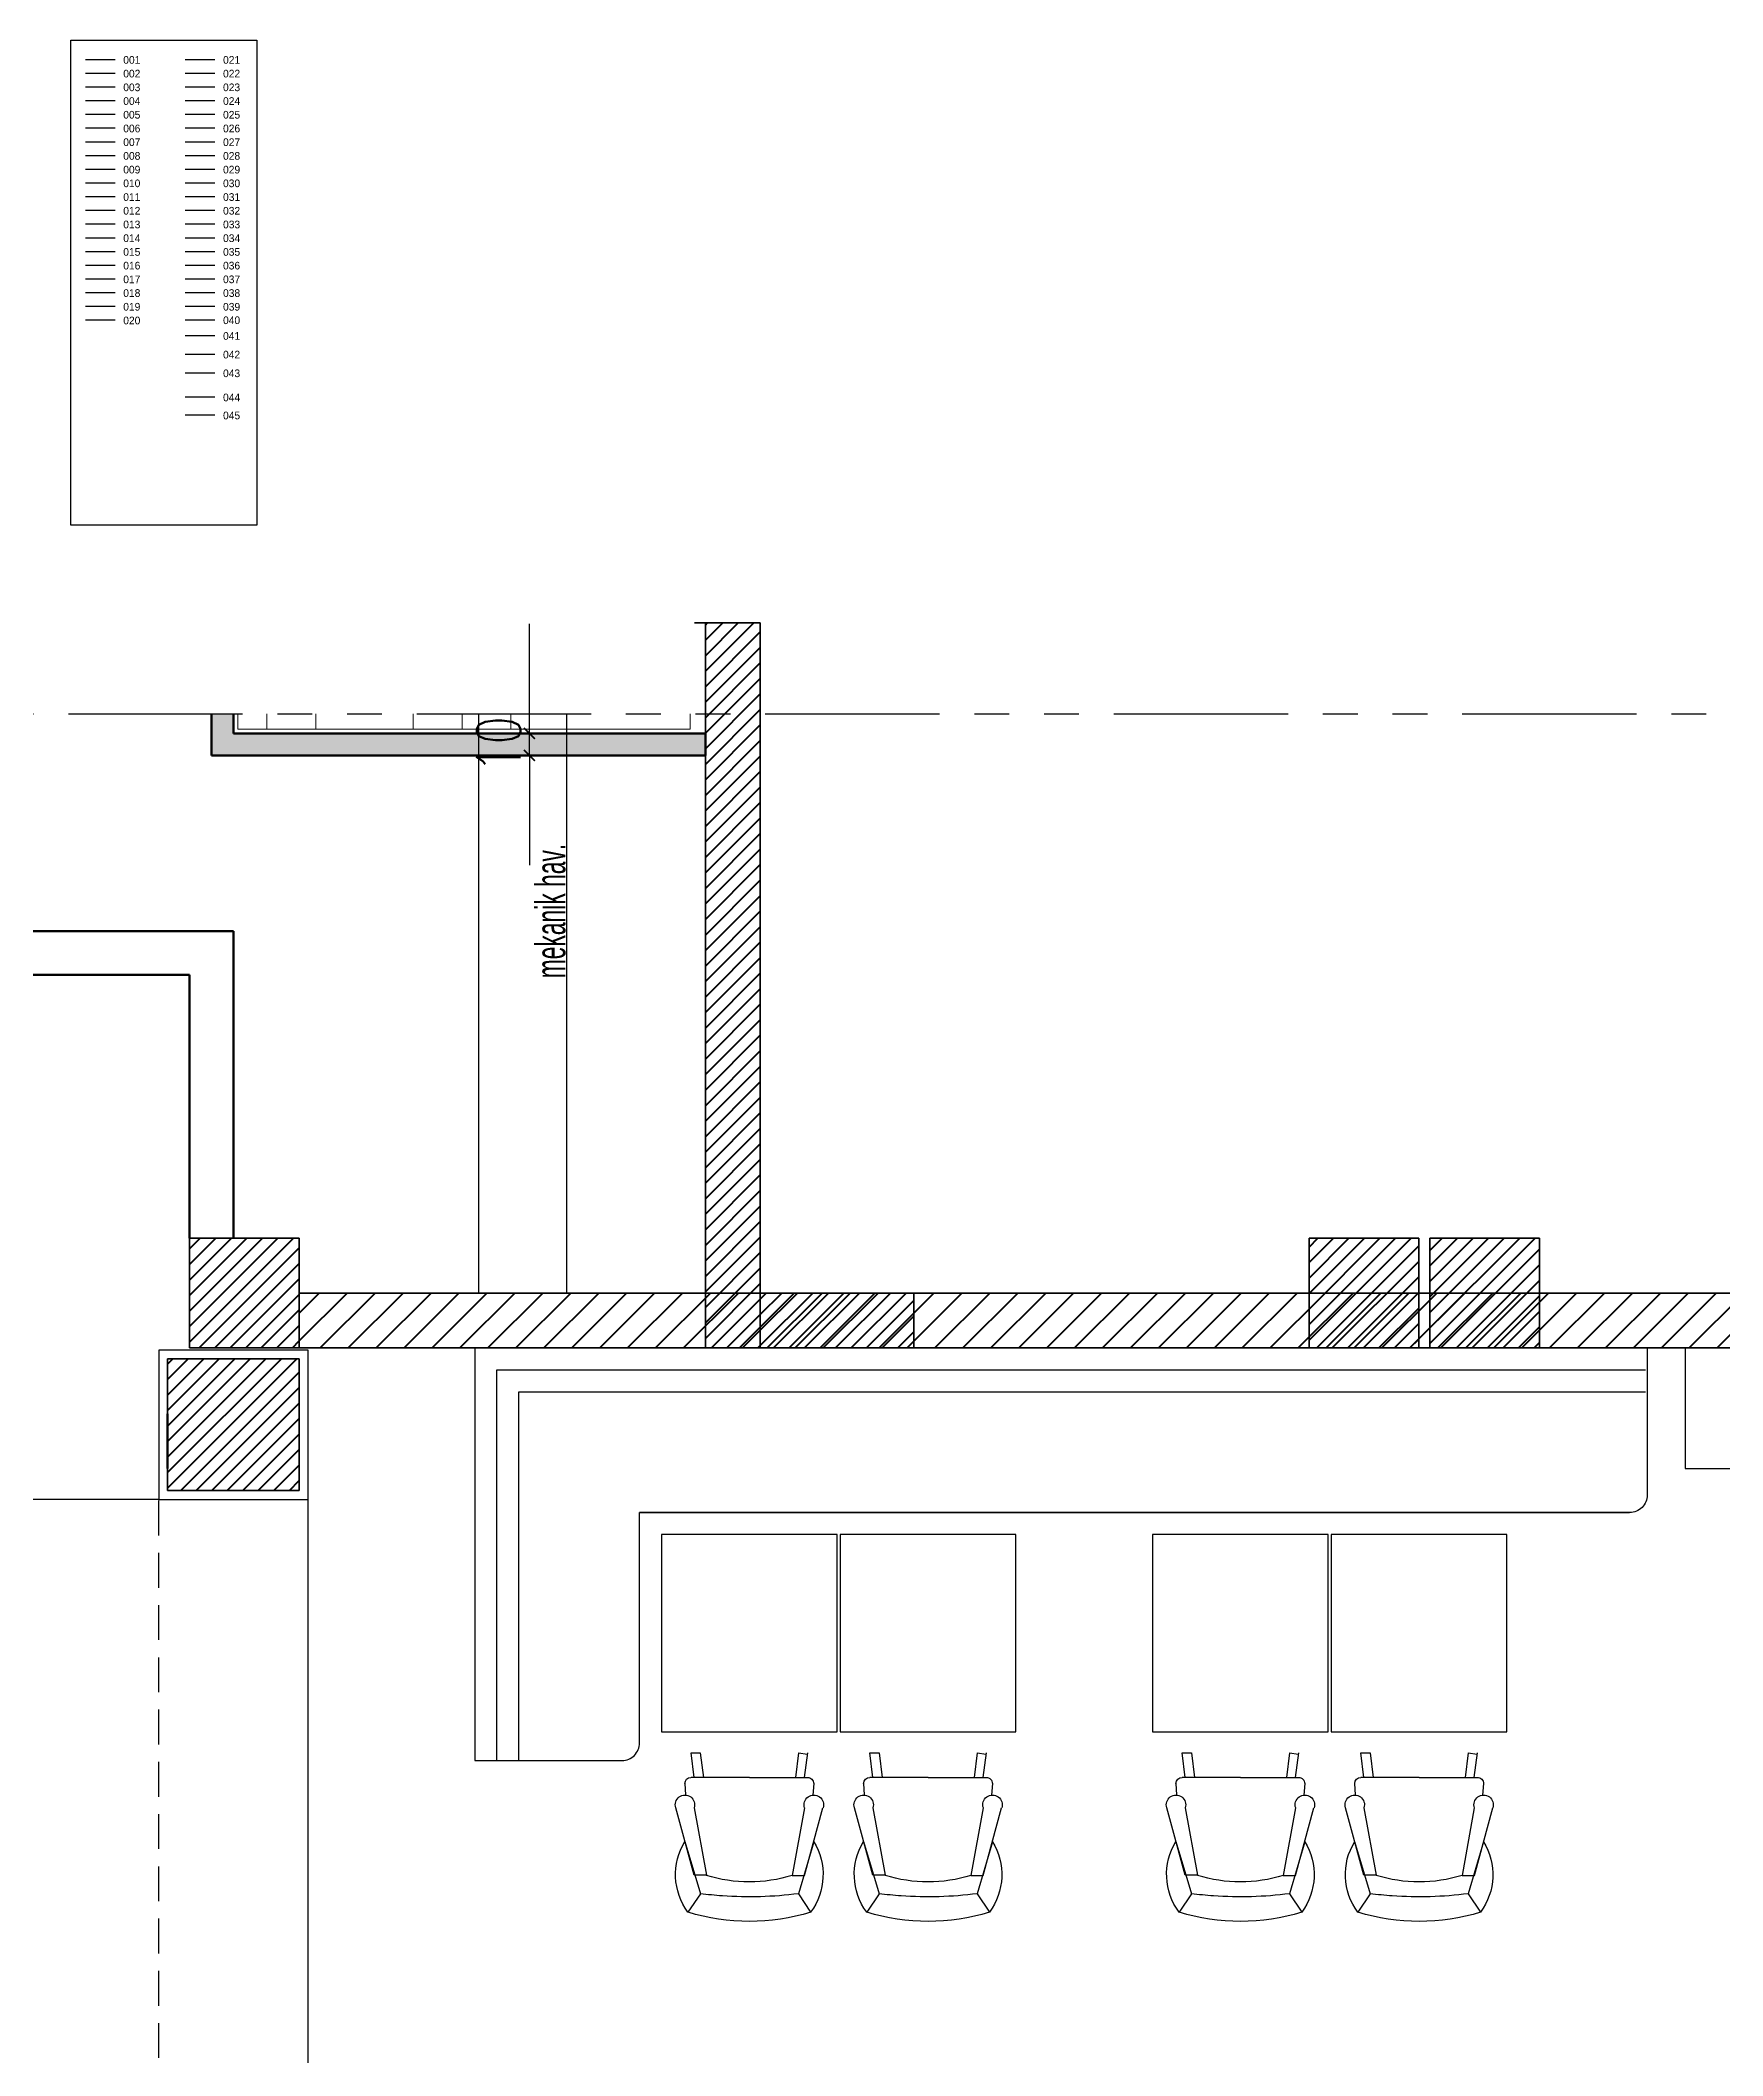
# Model space of a CAD drawing. Header units: millimetres. Extents: x 38967 to 51721, y 49836 to 53207.
# Drawn here: x 43558 to 44325, y 52288 to 53207 of the extents above; entities that cross this region are included whole.
import ezdxf

# ---------------------------------------------------------------- set-up
doc = ezdxf.new("R2010")
doc.units = ezdxf.units.MM
doc.header["$LTSCALE"] = 5
for name, pattern in [('CONTINUA', [0]), ('HIDDEN2', [4.7625, 3.175, -1.5875]), ('PHANTOM2', [31.75, 15.875, -3.175, 3.175, -3.175, 3.175, -3.175])]:
    doc.linetypes.add(name, pattern=pattern)
doc.layers.get('DEFPOINTS').update_dxf_attribs({"linetype": 'CONTINUA'})
for name, color, linetype, lineweight in [('A-Area-Mass', 70, 'Continuous', 18), ('A-Wall', 113, 'Continuous', 50), ('dım', 30, 'Continuous', 20), ('G-Mass', 70, 'Continuous', 18), ('tarama', 145, 'Continuous', 15), ('yz', 54, 'Continuous', 25)]:
    doc.layers.add(name, color=color, linetype=linetype, lineweight=lineweight)
for name, color, linetype in [('ax', 1, 'PHANTOM2'), ('elev3', 8, 'Continuous'), ('HG-001 Duvar', 6, 'Continuous'), ('HG-002 Çizgi', 7, 'Continuous'), ('HG-003 Kapı', 3, 'Continuous'), ('HG-004 Pencere', 150, 'Continuous'), ('HG-005 Yazı', 7, 'Continuous'), ('HG-006 Yazı 001', 1, 'Continuous'), ('HG-007 Yazı 002', 7, 'Continuous'), ('HG-008 Rakam', 1, 'Continuous'), ('HG-009 Tarama', 7, 'Continuous'), ('HG-010 Elk Tes Yazı', 7, 'Continuous'), ('HG-011 Elk Tes Yazı 001', 1, 'Continuous'), ('HG-012 Elk Tes Ölçü', 1, 'Continuous'), ('HG-013 Elk Tes Rakam', 7, 'Continuous'), ('HG-014 Elk Tes İşaretler', 1, 'Continuous'), ('HG-015 Su Tes Yazı', 7, 'Continuous'), ('HG-016 Su Tes Yazı 001', 5, 'Continuous'), ('HG-017 Su Tes Ölçü', 5, 'Continuous'), ('HG-018 Su Tes Rakam', 7, 'Continuous'), ('HG-019 Su Tes İşaretler', 5, 'Continuous'), ('HG-020 Gaz Tes Yazı', 7, 'Continuous'), ('HG-021 Gaz Tes Yazı 001', 3, 'Continuous'), ('HG-022 Gaz Tes Ölçü', 3, 'Continuous'), ('HG-023 Gaz Tes Rakam', 7, 'Continuous'), ('HG-024 Gaz Tes İşaretler', 3, 'Continuous'), ('HG-025 Antet', 7, 'Continuous'), ('HG-026 Antet Yazı', 7, 'Continuous'), ('HG-027 Antet Yazı', 5, 'Continuous'), ('HG-028 Yer Izgarası', 252, 'Continuous'), ('HG-029 Yer Izgarası Rakam', 252, 'Continuous'), ('HG-030 Yer Izgarası Ölçü', 220, 'Continuous'), ('HG-031 Müşteri Mevcut', 30, 'Continuous'), ('HG-032 Müşteri Mevcut Yazı', 30, 'Continuous'), ('HG-033 Müşteri Mevcut Rakam', 30, 'Continuous'), ('HG-034 Soğuk Oda', 1, 'Continuous'), ('HG-035 Soğuk Oda Tarama', 1, 'Continuous'), ('HG-036 Extra', 1, 'Continuous'), ('HG-037 Davlumbaz', 95, 'Continuous'), ('HG-038 Extra', 140, 'Continuous'), ('HG-039 Extra', 32, 'Continuous'), ('HG-040 Konu Başlığı', 1, 'Continuous'), ('HG-041 Ölçü 1', 1, 'Continuous'), ('HG-042 Ölçü 2', 7, 'Continuous'), ('HG-043 Ölçü 3', 4, 'Continuous'), ('HG-044 Extra', 7, 'Continuous'), ('HG-045 Extra', 192, 'Continuous'), ('str_conc', 6, 'Continuous'), ('trace_down', 8, 'HIDDEN2'), ('XA-2638-B1-GF_FURNITURE$0$ZF-FURNITURE', 11, 'Continuous')]:
    doc.layers.add(name, color=color, linetype=linetype)
doc.styles.add('Arch-Dim', font='romans.shx', dxfattribs={"width": 0.75})
doc.styles.add('Title-Fine', font='arial.ttf', dxfattribs={"width": 0.55, "height": 11})
doc.dimstyles.new('Copy of iç ölçü100', dxfattribs={"dimscale": 50, "dimtxt": 0.4, "dimasz": 1, "dimexe": 0.15, "dimexo": 0.15, "dimgap": 0.08, "dimtad": 1, "dimdec": 0, "dimzin": 3, "dimdsep": 46, "dimtxsty": 'Arch-Dim', "dimblk": 'ARCHTICK', "dimcen": 2.5, "dimazin": 2, "dimtfac": 0.75, "dimtdec": 0, "dimtix": 1, "dimtmove": 2, "dimatfit": 2, "dimfxl": 1, "dimfxlon": 1, "dimtolj": 1, "dimtzin": 0, "dimarcsym": 0})
pattern_1 = [(45, (215171.9703, 11298.529), (-3.5355339, 3.5355339), [])]

# ---------------------------------------------------------------- blocks, each defined once
blk = doc.blocks.new('_ArchTick')
at = {"color": 0, "linetype": 'ByBlock', "const_width": 0.015}
blk.add_lwpolyline([(-0.05, -0.05), (0.05, 0.05)], dxfattribs=at)
blk = doc.blocks.new('*D172')
at = {"layer": 'DEFPOINTS', "color": 0, "transparency": 16777216}
for p in [(43781.24, 52890.64), (43814.96, 52890.64), (43815.34, 52880.64)]:
    blk.add_point(p, dxfattribs=at)
at = {"layer": 'dım', "color": 0, "lineweight": -2, "transparency": 16777216}
for p, q in [((43781.24, 52890.64), (43781.24, 52940.64)), ((43807.46, 52890.64), (43773.74, 52890.64)), ((43781.24, 52880.64), (43781.24, 52890.64)), ((43807.84, 52880.64), (43773.74, 52880.64)), ((43781.24, 52880.64), (43781.24, 52830.64))]:
    blk.add_line(p, q, dxfattribs=at)
at = {"layer": 'dım', "color": 0, "lineweight": -2, "transparency": 16777216, "xscale": 50, "yscale": 50, "zscale": 50}
for p, rotation in [((43781.24, 52890.64), 270), ((43781.24, 52880.64), 90)]:
    blk.add_blockref('_ArchTick', p, dxfattribs=dict(at, rotation=rotation))
at = {"layer": 'dım', "color": 0, "transparency": 16777216, "insert": (43767.24, 52885.64), "char_height": 20, "attachment_point": 5, "rotation": 90, "style": 'Arch-Dim'}
blk.add_mtext('\\A1;10', dxfattribs=at)
blk = doc.blocks.new('XA-2638-B1-GF_FURNITURE$0$A$C48005BF1')
at = {"layer": 'XA-2638-B1-GF_FURNITURE$0$ZF-FURNITURE', "linetype": 'Continuous'}
for p, q in [((44.2, 90), (43.4, 101.2)), ((36.8, 83.5), (11.7, 58.6)), ((42.2, 80.4), (36.8, 83.5)), ((19.7, 54), (42.2, 80.4)), ((87.2, 65.2), (97.2, 70.2)), ((68.1, 26), (79.8, 58.7)), ((85.2, 55.6), (76.2, 21.4)), ((79.8, 58.7), (85.2, 55.6)), ((12.7, 50.3), (9.6, 45.6)), ((36.2, 26.6), (10.7, 41.4)), ((12, 40.6), (4.5, 30.6)), ((4.5, 30.6), (8.5, 28.3)), ((8.5, 28.3), (16.1, 38.3)), ((36.2, 26.6), (61.8, 11.9)), ((51.5, 3.5), (56.4, 15)), ((60.4, 12.7), (55.6, 1.1)), ((66, 13), (68.5, 18.3))]:
    blk.add_line(p, q, dxfattribs=at)
at = {"layer": 'XA-2638-B1-GF_FURNITURE$0$ZF-FURNITURE'}
for p, q in [((24.2, 71.1), (44.2, 90)), ((80.7, 38.5), (87.2, 65.2)), ((51.5, 3.5), (55.8, 1.7))]:
    blk.add_line(p, q, dxfattribs=at)
for centre, radius, start, end in [((56, 72), 31.8, 113.3352, 181.6855), ((26.3, 9.5), 72.7, 42.5985, 77.4015), ((65.6, 66.5), 31.8, 298.3145, 6.6648)]:
    blk.add_arc(centre, radius, start, end, dxfattribs=at)
at = {"layer": 'XA-2638-B1-GF_FURNITURE$0$ZF-FURNITURE', "linetype": 'Continuous'}
for centre, radius, start, end in [((19.8, -1.9), 105.8, 42.9385, 77.0615), ((-33.3, -93.8), 199.5, 63.9221, 67.1527), ((-33.3, -93.8), 199.5, 52.8473, 63.9221), ((14.9, 54.9), 4.91, 131.5651, 348.435), ((12.2, 44.1), 3.1, 150, 240), ((71.4, 22.3), 4.91, 131.5651, 348.435), ((63.3, 14.6), 3.1, 240, 330)]:
    blk.add_arc(centre, radius, start, end, dxfattribs=at)

msp = doc.modelspace()

# ---------------------------------------------------------------- hatches: boundary and pattern name
at = {"layer": 'A-Area-Mass', "linetype": 'Continuous', "lineweight": 40}
h = msp.add_hatch(dxfattribs=at)
h.set_pattern_fill('_U', color=74, scale=5, angle=45, style=0, pattern_type=0)
h.set_pattern_definition(pattern_1)
h.paths.add_polyline_path([(43861.4, 52941.09), (43861.4, 52610.64), (43886.4, 52610.64), (43886.4, 52941.09)], flags=0)
h = msp.add_hatch(dxfattribs=at)
h.set_pattern_fill('_U', color=74, scale=9, angle=45, style=0, pattern_type=0)
h.set_pattern_definition([(45, (215171.97, 11298.529), (-6.36396103, 6.36396103), [])])
h.paths.add_polyline_path([(44936.4, 52899.6), (44911.4, 52899.6), (44911.4, 52635.64), (43676.4, 52635.64), (43676.4, 52610.64), (44936.4, 52610.64)])
h = msp.add_hatch(dxfattribs=at)
h.set_pattern_fill('_U', color=74, scale=5, angle=45, style=0, pattern_type=0)
h.set_pattern_definition(pattern_1)
h.paths.add_polyline_path([(43886.4, 52610.64), (43956.4, 52610.64), (43956.4, 52635.64), (43886.4, 52635.64)], flags=0)
at = {"layer": 'A-Wall', "linetype": 'Continuous', "lineweight": 18}
msp.add_hatch(color=65, dxfattribs=at).paths.add_polyline_path([(43646.4, 52899.6), (43636.4, 52899.6), (43636.4, 52880.64), (43646.4, 52890.64)])
msp.add_hatch(color=65, dxfattribs=at).paths.add_polyline_path([(43646.4, 52890.64), (43636.4, 52880.64), (43861.4, 52880.64), (43861.4, 52890.64)], flags=0)
at = {"layer": 'G-Mass', "linetype": 'Continuous', "lineweight": 40}
h = msp.add_hatch(dxfattribs=at)
h.set_pattern_fill('_U', color=74, scale=5, angle=45, style=0, pattern_type=0)
h.set_pattern_definition(pattern_1)
h.paths.add_polyline_path([(43676.4, 52660.64), (43676.4, 52610.64), (43626.4, 52610.64), (43626.4, 52660.64)], flags=0)
h = msp.add_hatch(dxfattribs=at)
h.set_pattern_fill('_U', color=74, scale=5, angle=45, style=0, pattern_type=0)
h.set_pattern_definition(pattern_1)
h.paths.add_polyline_path([(44186.4, 52660.64), (44186.4, 52610.64), (44136.4, 52610.64), (44136.4, 52660.64)], flags=0)
h = msp.add_hatch(dxfattribs=at)
h.set_pattern_fill('_U', color=74, scale=5, angle=45, style=0, pattern_type=0)
h.set_pattern_definition(pattern_1)
h.paths.add_polyline_path([(44241.43, 52660.64), (44241.43, 52610.64), (44191.43, 52610.64), (44191.43, 52660.64)], flags=0)
h = msp.add_hatch(dxfattribs=at)
h.set_pattern_fill('_U', color=74, scale=5, angle=45, style=0, pattern_type=0)
h.set_pattern_definition(pattern_1)
h.paths.add_polyline_path([(43676.4, 52605.64), (43676.4, 52545.64), (43616.4, 52545.64), (43616.4, 52605.64)], flags=0)
at = {"layer": 'tarama'}
h = msp.add_hatch(dxfattribs=at)
h.set_pattern_fill('ANSI37', color=252, scale=7, angle=45, style=0)
h.set_pattern_definition([(90, (215171.97, 11298.53), (-22.225, 4e-15), []), (180, (215171.97, 11298.53), (-4e-15, -22.225), [])])
h.paths.add_polyline_path([(43778.4, 52899.6), (43648.4, 52899.6), (43648.4, 52892.64), (43778.4, 52892.64)])
h.paths.add_polyline_path([(43727.95, 52899.6), (43690.87, 52899.6), (43691.1, 52899.37), (43691.6, 52898.91), (43692.12, 52898.46), (43692.66, 52898.03), (43693.22, 52897.6), (43693.79, 52897.2), (43694.39, 52896.8), (43695, 52896.43), (43695.63, 52896.07), (43696.27, 52895.72), (43696.93, 52895.39), (43697.6, 52895.08), (43698.28, 52894.79), (43698.98, 52894.51), (43699.69, 52894.25), (43700.41, 52894.02), (43701.14, 52893.79), (43701.88, 52893.59), (43702.63, 52893.41), (43703.39, 52893.24), (43704.15, 52893.1), (43704.92, 52892.98), (43705.69, 52892.87), (43706.47, 52892.79), (43707.25, 52892.72), (43708.03, 52892.67), (43708.82, 52892.65), (43709.6, 52892.64), (43710.39, 52892.66), (43711.18, 52892.69), (43711.96, 52892.75), (43712.74, 52892.83), (43713.51, 52892.92), (43714.28, 52893.04), (43715.05, 52893.17), (43715.81, 52893.32), (43716.56, 52893.5), (43717.31, 52893.69), (43718.04, 52893.9), (43718.77, 52894.13), (43719.48, 52894.38), (43720.19, 52894.65), (43720.88, 52894.93), (43721.56, 52895.24), (43722.22, 52895.56), (43722.87, 52895.89), (43723.51, 52896.24), (43724.12, 52896.61), (43724.73, 52897), (43725.31, 52897.4), (43725.88, 52897.81), (43726.43, 52898.24), (43726.96, 52898.68), (43727.47, 52899.14)])

# ---------------------------------------------------------------- linework, layer by layer
msp.add_lwpolyline([(43572.39, 53206.55), (43657.01, 53206.55), (43657.01, 52985.52), (43572.39, 52985.52)], close=True)
for points in [[(43758.21, 52635.64), (43758.21, 52635.64), (43758.21, 52899.6)], [(43798.21, 52635.65), (43798.21, 52635.65), (43798.21, 52899.6)]]:
    msp.add_lwpolyline(points)
at = {"layer": 'A-Area-Mass', "color": 11, "linetype": 'HIDDEN2', "lineweight": 25}
for p, q in [((43861.4, 52941.09), (43886.4, 52941.09)), ((43861.4, 52610.64), (43861.4, 52941.09)), ((43886.4, 52941.09), (43886.4, 52610.64)), ((43676.4, 52635.64), (44911.4, 52635.64)), ((43676.4, 52610.64), (43676.4, 52635.64)), ((43886.4, 52635.64), (43956.4, 52635.64)), ((43886.4, 52610.64), (43886.4, 52635.64)), ((43956.4, 52635.64), (43956.4, 52610.64)), ((44936.4, 52610.64), (43676.4, 52610.64)), ((43886.4, 52610.64), (43861.4, 52610.64)), ((43956.4, 52610.64), (43886.4, 52610.64))]:
    msp.add_line(p, q, dxfattribs=at)
at = {"layer": 'A-Area-Mass', "color": 70, "linetype": 'Continuous', "lineweight": 18}
for p, q in [((43861.4, 52941.09), (43861.4, 52610.64)), ((43886.4, 52941.09), (43861.4, 52941.09)), ((43886.4, 52610.64), (43886.4, 52941.09)), ((43956.4, 52635.64), (43886.4, 52635.64)), ((43886.4, 52635.64), (43886.4, 52610.64)), ((43956.4, 52610.64), (43956.4, 52635.64)), ((43861.4, 52610.64), (43886.4, 52610.64)), ((43886.4, 52610.64), (43956.4, 52610.64))]:
    msp.add_line(p, q, dxfattribs=at)
at = {"layer": 'A-Area-Mass', "color": 114, "linetype": 'Continuous', "lineweight": 35}
for p, q in [((43861.4, 52941.09), (43861.4, 52610.64)), ((43886.4, 52941.09), (43861.4, 52941.09)), ((43886.4, 52610.64), (43886.4, 52941.09)), ((44911.4, 52635.64), (43676.4, 52635.64)), ((43676.4, 52635.64), (43676.4, 52610.64)), ((43956.4, 52635.64), (43886.4, 52635.64)), ((43886.4, 52635.64), (43886.4, 52610.64)), ((43956.4, 52610.64), (43956.4, 52635.64)), ((43676.4, 52610.64), (44936.4, 52610.64)), ((43861.4, 52610.64), (43886.4, 52610.64)), ((43886.4, 52610.64), (43956.4, 52610.64))]:
    msp.add_line(p, q, dxfattribs=at)
at = {"layer": 'A-Area-Mass', "color": 3, "linetype": 'Continuous', "lineweight": 18}
for p, q in [((43676.4, 52635.64), (43676.4, 52610.64)), ((44911.4, 52635.64), (43676.4, 52635.64)), ((43676.4, 52610.64), (44936.4, 52610.64))]:
    msp.add_line(p, q, dxfattribs=at)
at = {"layer": 'A-Wall', "color": 113, "linetype": 'Continuous', "lineweight": 50}
for p, q in [((43636.4, 52899.6), (43636.4, 52880.64)), ((43646.4, 52890.64), (43646.4, 52899.6)), ((43861.4, 52890.64), (43646.4, 52890.64)), ((43861.4, 52880.64), (43861.4, 52890.64)), ((43636.4, 52880.64), (43861.4, 52880.64)), ((43336.4, 52800.64), (43646.4, 52800.64)), ((43646.4, 52660.64), (43646.4, 52800.64)), ((42656.4, 52780.64), (43626.4, 52780.64)), ((43626.4, 52660.64), (43626.4, 52780.64)), ((43616.4, 52555.64), (43616.4, 52580.64))]:
    msp.add_line(p, q, dxfattribs=at)
at = {"layer": 'ax'}
msp.add_lwpolyline([(38967.44, 52899.6), (45044.15, 52899.6), (45044.15, 49836.17), (38967.44, 49836.17)], close=True, dxfattribs=at)
at = {"layer": 'dım'}
msp.add_lwpolyline([(43886.4, 52941.09), (43886.4, 52610.64), (43861.4, 52610.64), (43861.4, 52941.09)], close=True, dxfattribs=at)
at = {"layer": 'elev3'}
msp.add_line((43680.4, 51834.64), (43680.4, 52609.64), dxfattribs=at)
msp.add_lwpolyline([(43612.4, 52541.64), (43512.4, 52541.64), (43512.4, 52680.64), (43336.4, 52680.64), (43336.4, 52780.64)], dxfattribs=at)
at = {"layer": 'G-Mass', "color": 11, "linetype": 'HIDDEN2', "lineweight": 25}
for p, q in [((43886.4, 52941.09), (43856.4, 52941.09)), ((43626.4, 52660.64), (43676.4, 52660.64)), ((43626.4, 52610.64), (43626.4, 52660.64)), ((43676.4, 52660.64), (43676.4, 52610.64)), ((44136.4, 52660.64), (44186.4, 52660.64)), ((44136.4, 52610.64), (44136.4, 52660.64)), ((44186.4, 52660.64), (44186.4, 52610.64)), ((44191.43, 52660.64), (44241.43, 52660.64)), ((44191.43, 52610.64), (44191.43, 52660.64)), ((44241.43, 52660.64), (44241.43, 52610.64)), ((43676.4, 52610.64), (43626.4, 52610.64)), ((44186.4, 52610.64), (44136.4, 52610.64)), ((44241.43, 52610.64), (44191.43, 52610.64)), ((43616.4, 52605.64), (43676.4, 52605.64)), ((43616.4, 52545.64), (43616.4, 52605.64)), ((43676.4, 52605.64), (43676.4, 52545.64)), ((43676.4, 52545.64), (43616.4, 52545.64))]:
    msp.add_line(p, q, dxfattribs=at)
at = {"layer": 'G-Mass', "color": 70, "linetype": 'Continuous', "lineweight": 18}
for p, q in [((43856.4, 52941.09), (43886.4, 52941.09)), ((43626.4, 52660.64), (43626.4, 52610.64)), ((43676.4, 52660.64), (43626.4, 52660.64)), ((43676.4, 52610.64), (43676.4, 52660.64)), ((44136.4, 52660.64), (44136.4, 52610.64)), ((44186.4, 52660.64), (44136.4, 52660.64)), ((44186.4, 52610.64), (44186.4, 52660.64)), ((44191.43, 52660.64), (44191.43, 52610.64)), ((44241.43, 52660.64), (44191.43, 52660.64)), ((44241.43, 52610.64), (44241.43, 52660.64)), ((43626.4, 52610.64), (43676.4, 52610.64)), ((44136.4, 52610.64), (44186.4, 52610.64)), ((44191.43, 52610.64), (44241.43, 52610.64)), ((43616.4, 52605.64), (43616.4, 52545.64)), ((43676.4, 52605.64), (43616.4, 52605.64)), ((43676.4, 52545.64), (43676.4, 52605.64)), ((43616.4, 52545.64), (43676.4, 52545.64))]:
    msp.add_line(p, q, dxfattribs=at)
at = {"layer": 'G-Mass', "color": 114, "linetype": 'Continuous', "lineweight": 35}
for p, q in [((43886.4, 52941.09), (43856.4, 52941.09)), ((43626.4, 52610.64), (43626.4, 52660.64)), ((43626.4, 52660.64), (43676.4, 52660.64)), ((43676.4, 52660.64), (43676.4, 52610.64)), ((44136.4, 52610.64), (44136.4, 52660.64)), ((44136.4, 52660.64), (44186.4, 52660.64)), ((44186.4, 52660.64), (44186.4, 52610.64)), ((44191.43, 52610.64), (44191.43, 52660.64)), ((44191.43, 52660.64), (44241.43, 52660.64)), ((44241.43, 52660.64), (44241.43, 52610.64)), ((43676.4, 52610.64), (43626.4, 52610.64)), ((44186.4, 52610.64), (44136.4, 52610.64)), ((44241.43, 52610.64), (44191.43, 52610.64)), ((43616.4, 52545.64), (43616.4, 52605.64)), ((43616.4, 52605.64), (43676.4, 52605.64)), ((43676.4, 52605.64), (43676.4, 52545.64)), ((43676.4, 52545.64), (43616.4, 52545.64))]:
    msp.add_line(p, q, dxfattribs=at)
at = {"layer": 'HG-001 Duvar'}
msp.add_line((43578.96, 53197.84), (43592.49, 53197.84), dxfattribs=at)
at = {"layer": 'HG-002 Çizgi'}
msp.add_line((43578.96, 53191.59), (43592.49, 53191.59), dxfattribs=at)
at = {"layer": 'HG-003 Kapı'}
msp.add_line((43578.96, 53185.34), (43592.49, 53185.34), dxfattribs=at)
at = {"layer": 'HG-004 Pencere'}
msp.add_line((43578.96, 53179.09), (43592.49, 53179.09), dxfattribs=at)
at = {"layer": 'HG-005 Yazı'}
msp.add_line((43578.96, 53172.84), (43592.49, 53172.84), dxfattribs=at)
at = {"layer": 'HG-006 Yazı 001'}
msp.add_line((43578.96, 53166.59), (43592.49, 53166.59), dxfattribs=at)
at = {"layer": 'HG-007 Yazı 002'}
msp.add_line((43578.96, 53160.34), (43592.49, 53160.34), dxfattribs=at)
at = {"layer": 'HG-008 Rakam'}
msp.add_line((43578.96, 53154.09), (43592.49, 53154.09), dxfattribs=at)
at = {"layer": 'HG-009 Tarama'}
msp.add_line((43578.96, 53147.84), (43592.49, 53147.84), dxfattribs=at)
at = {"layer": 'HG-010 Elk Tes Yazı'}
msp.add_line((43578.96, 53141.59), (43592.49, 53141.59), dxfattribs=at)
at = {"layer": 'HG-011 Elk Tes Yazı 001'}
msp.add_line((43578.96, 53135.34), (43592.49, 53135.34), dxfattribs=at)
at = {"layer": 'HG-012 Elk Tes Ölçü'}
msp.add_line((43578.96, 53129.09), (43592.49, 53129.09), dxfattribs=at)
at = {"layer": 'HG-013 Elk Tes Rakam'}
msp.add_line((43578.96, 53122.84), (43592.49, 53122.84), dxfattribs=at)
at = {"layer": 'HG-014 Elk Tes İşaretler'}
msp.add_line((43578.96, 53116.59), (43592.49, 53116.59), dxfattribs=at)
at = {"layer": 'HG-015 Su Tes Yazı'}
msp.add_line((43578.96, 53110.34), (43592.49, 53110.34), dxfattribs=at)
at = {"layer": 'HG-016 Su Tes Yazı 001'}
msp.add_line((43578.96, 53104.09), (43592.49, 53104.09), dxfattribs=at)
at = {"layer": 'HG-017 Su Tes Ölçü'}
msp.add_line((43578.96, 53097.84), (43592.49, 53097.84), dxfattribs=at)
at = {"layer": 'HG-018 Su Tes Rakam'}
msp.add_line((43578.96, 53091.59), (43592.49, 53091.59), dxfattribs=at)
at = {"layer": 'HG-019 Su Tes İşaretler'}
msp.add_line((43578.96, 53085.34), (43592.49, 53085.34), dxfattribs=at)
at = {"layer": 'HG-020 Gaz Tes Yazı'}
msp.add_line((43578.96, 53079.09), (43592.49, 53079.09), dxfattribs=at)
at = {"layer": 'HG-021 Gaz Tes Yazı 001'}
msp.add_line((43624.42, 53197.84), (43637.95, 53197.84), dxfattribs=at)
at = {"layer": 'HG-022 Gaz Tes Ölçü'}
msp.add_line((43624.42, 53191.59), (43637.95, 53191.59), dxfattribs=at)
at = {"layer": 'HG-023 Gaz Tes Rakam'}
msp.add_line((43624.42, 53185.34), (43637.95, 53185.34), dxfattribs=at)
at = {"layer": 'HG-024 Gaz Tes İşaretler'}
msp.add_line((43624.42, 53179.09), (43637.95, 53179.09), dxfattribs=at)
at = {"layer": 'HG-025 Antet'}
msp.add_line((43624.42, 53172.84), (43637.95, 53172.84), dxfattribs=at)
at = {"layer": 'HG-026 Antet Yazı'}
msp.add_line((43624.42, 53166.59), (43637.95, 53166.59), dxfattribs=at)
at = {"layer": 'HG-027 Antet Yazı'}
msp.add_line((43624.42, 53160.34), (43637.95, 53160.34), dxfattribs=at)
at = {"layer": 'HG-028 Yer Izgarası'}
msp.add_line((43624.42, 53154.09), (43637.95, 53154.09), dxfattribs=at)
at = {"layer": 'HG-029 Yer Izgarası Rakam'}
msp.add_line((43624.42, 53147.84), (43637.95, 53147.84), dxfattribs=at)
at = {"layer": 'HG-030 Yer Izgarası Ölçü'}
msp.add_line((43624.42, 53141.59), (43637.95, 53141.59), dxfattribs=at)
at = {"layer": 'HG-031 Müşteri Mevcut'}
msp.add_line((43624.42, 53135.34), (43637.95, 53135.34), dxfattribs=at)
at = {"layer": 'HG-032 Müşteri Mevcut Yazı'}
msp.add_line((43624.42, 53129.09), (43637.95, 53129.09), dxfattribs=at)
at = {"layer": 'HG-033 Müşteri Mevcut Rakam'}
msp.add_line((43624.42, 53122.84), (43637.95, 53122.84), dxfattribs=at)
at = {"layer": 'HG-034 Soğuk Oda'}
msp.add_line((43624.42, 53116.59), (43637.95, 53116.59), dxfattribs=at)
at = {"layer": 'HG-035 Soğuk Oda Tarama'}
msp.add_line((43624.42, 53110.34), (43637.95, 53110.34), dxfattribs=at)
at = {"layer": 'HG-036 Extra'}
msp.add_line((43624.42, 53104.09), (43637.95, 53104.09), dxfattribs=at)
at = {"layer": 'HG-037 Davlumbaz'}
msp.add_line((43624.42, 53097.84), (43637.95, 53097.84), dxfattribs=at)
at = {"layer": 'HG-038 Extra'}
msp.add_line((43624.42, 53091.59), (43637.95, 53091.59), dxfattribs=at)
at = {"layer": 'HG-039 Extra'}
msp.add_line((43624.42, 53085.34), (43637.95, 53085.34), dxfattribs=at)
at = {"layer": 'HG-040 Konu Başlığı'}
msp.add_line((43624.42, 53079.19), (43637.95, 53079.19), dxfattribs=at)
at = {"layer": 'HG-041 Ölçü 1'}
msp.add_line((43624.42, 53072.03), (43637.95, 53072.03), dxfattribs=at)
at = {"layer": 'HG-042 Ölçü 2'}
msp.add_line((43624.42, 53063.54), (43637.95, 53063.54), dxfattribs=at)
at = {"layer": 'HG-043 Ölçü 3'}
msp.add_line((43624.42, 53055.01), (43637.95, 53055.01), dxfattribs=at)
at = {"layer": 'HG-044 Extra'}
msp.add_line((43624.42, 53044), (43637.95, 53044), dxfattribs=at)
at = {"layer": 'HG-045 Extra'}
msp.add_line((43624.42, 53035.8), (43637.95, 53035.8), dxfattribs=at)
at = {"layer": 'str_conc'}
for points in [[(43612.4, 52541.64), (43680.4, 52541.64), (43680.4, 52609.64), (43612.4, 52609.64)], [(43616.4, 52545.64), (43676.4, 52545.64), (43676.4, 52605.64), (43616.4, 52605.64)]]:
    msp.add_lwpolyline(points, close=True, dxfattribs=at)
at = {"layer": 'tarama', "color": 252}
msp.add_lwpolyline([(43854.4, 52899.6), (43854.4, 52892.64), (43648.4, 52892.64), (43648.4, 52899.6)], dxfattribs=at)
at = {"layer": 'trace_down'}
msp.add_line((43612.4, 51834.64), (43612.4, 52541.64), dxfattribs=at)
at = {"layer": 'XA-2638-B1-GF_FURNITURE$0$ZF-FURNITURE', "linetype": 'Continuous'}
msp.add_line((44282.42, 52535.64), (43831.4, 52535.64), dxfattribs=at)
for points in [[(44290.42, 52610.64), (43756.4, 52610.64), (43756.4, 52422.64)], [(44381.94, 52610.64), (44307.67, 52610.64), (44307.67, 52555.64), (44381.94, 52555.64), (44381.94, 52610.64)], [(43766.4, 52422.64), (43766.4, 52600.64), (44289.61, 52600.64)], [(43776.4, 52422.64), (43776.4, 52590.64), (44289.61, 52590.64)], [(43776.4, 52422.64), (43776.4, 52590.64), (44289.61, 52590.64)]]:
    msp.add_lwpolyline(points, dxfattribs=at)
for points in [[(44290.42, 52610.64), (44290.42, 52543.64, -0.414214), (44282.42, 52535.64)], [(43756.4, 52422.64), (43823.4, 52422.64, 0.414214), (43831.4, 52430.64), (43831.4, 52535.64), (44282.42, 52535.64)]]:
    msp.add_lwpolyline(points, format="xyb", dxfattribs=at)
for points in [[(43841.4, 52525.64), (43841.4, 52435.64), (43921.4, 52435.64), (43921.4, 52525.64)], [(43841.4, 52525.64), (43841.4, 52435.64), (43921.4, 52435.64), (43921.4, 52525.64)], [(43922.82, 52525.64), (43922.82, 52435.64), (44002.82, 52435.64), (44002.82, 52525.64)], [(43922.82, 52525.64), (43922.82, 52435.64), (44002.82, 52435.64), (44002.82, 52525.64)], [(44065.11, 52525.64), (44065.11, 52435.64), (44145.11, 52435.64), (44145.11, 52525.64)], [(44065.11, 52525.64), (44065.11, 52435.64), (44145.11, 52435.64), (44145.11, 52525.64)], [(44146.53, 52525.64), (44146.53, 52435.64), (44226.53, 52435.64), (44226.53, 52525.64)], [(44146.53, 52525.64), (44146.53, 52435.64), (44226.53, 52435.64), (44226.53, 52525.64)]]:
    msp.add_lwpolyline(points, close=True, dxfattribs=at)

# ---------------------------------------------------------------- block references
at = {"layer": 'XA-2638-B1-GF_FURNITURE$0$ZF-FURNITURE', "linetype": 'Continuous', "xscale": -0.9000000000071784, "yscale": 0.9000000000014552, "zscale": 0.9000000000006829, "rotation": 149.9999204743377}
for p in [(43865.17, 52451.96), (43946.59, 52451.96), (44088.88, 52451.96), (44170.3, 52451.96)]:
    msp.add_blockref('XA-2638-B1-GF_FURNITURE$0$A$C48005BF1', p, dxfattribs=at)

# ---------------------------------------------------------------- texts
at = {"layer": 'HG-001 Duvar'}
msp.add_text('001', height=3.492, dxfattribs=at).set_placement((43596.2, 53195.87))
at = {"layer": 'HG-002 Çizgi'}
msp.add_text('002', height=3.492, dxfattribs=at).set_placement((43596.2, 53189.62))
at = {"layer": 'HG-003 Kapı'}
msp.add_text('003', height=3.492, dxfattribs=at).set_placement((43596.2, 53183.37))
at = {"layer": 'HG-004 Pencere'}
msp.add_text('004', height=3.492, dxfattribs=at).set_placement((43596.2, 53177.12))
at = {"layer": 'HG-005 Yazı'}
msp.add_text('005', height=3.492, dxfattribs=at).set_placement((43596.2, 53170.87))
at = {"layer": 'HG-006 Yazı 001'}
msp.add_text('006', height=3.492, dxfattribs=at).set_placement((43596.2, 53164.62))
at = {"layer": 'HG-007 Yazı 002'}
msp.add_text('007', height=3.492, dxfattribs=at).set_placement((43596.2, 53158.37))
at = {"layer": 'HG-008 Rakam'}
msp.add_text('008', height=3.492, dxfattribs=at).set_placement((43596.2, 53152.12))
at = {"layer": 'HG-009 Tarama'}
msp.add_text('009', height=3.492, dxfattribs=at).set_placement((43596.2, 53145.87))
at = {"layer": 'HG-010 Elk Tes Yazı'}
msp.add_text('010', height=3.492, dxfattribs=at).set_placement((43596.2, 53139.62))
at = {"layer": 'HG-011 Elk Tes Yazı 001'}
msp.add_text('011', height=3.492, dxfattribs=at).set_placement((43596.2, 53133.37))
at = {"layer": 'HG-012 Elk Tes Ölçü'}
msp.add_text('012', height=3.492, dxfattribs=at).set_placement((43596.2, 53127.12))
at = {"layer": 'HG-013 Elk Tes Rakam'}
msp.add_text('013', height=3.492, dxfattribs=at).set_placement((43596.2, 53120.87))
at = {"layer": 'HG-014 Elk Tes İşaretler'}
msp.add_text('014', height=3.492, dxfattribs=at).set_placement((43596.2, 53114.62))
at = {"layer": 'HG-015 Su Tes Yazı'}
msp.add_text('015', height=3.492, dxfattribs=at).set_placement((43596.2, 53108.37))
at = {"layer": 'HG-016 Su Tes Yazı 001'}
msp.add_text('016', height=3.492, dxfattribs=at).set_placement((43596.2, 53102.12))
at = {"layer": 'HG-017 Su Tes Ölçü'}
msp.add_text('017', height=3.492, dxfattribs=at).set_placement((43596.2, 53095.87))
at = {"layer": 'HG-018 Su Tes Rakam'}
msp.add_text('018', height=3.492, dxfattribs=at).set_placement((43596.2, 53089.62))
at = {"layer": 'HG-019 Su Tes İşaretler'}
msp.add_text('019', height=3.492, dxfattribs=at).set_placement((43596.2, 53083.37))
at = {"layer": 'HG-020 Gaz Tes Yazı'}
msp.add_text('020', height=3.492, dxfattribs=at).set_placement((43596.2, 53077.12))
at = {"layer": 'HG-021 Gaz Tes Yazı 001'}
msp.add_text('021', height=3.492, dxfattribs=at).set_placement((43641.66, 53195.87))
at = {"layer": 'HG-022 Gaz Tes Ölçü'}
msp.add_text('022', height=3.492, dxfattribs=at).set_placement((43641.66, 53189.62))
at = {"layer": 'HG-023 Gaz Tes Rakam'}
msp.add_text('023', height=3.492, dxfattribs=at).set_placement((43641.66, 53183.37))
at = {"layer": 'HG-024 Gaz Tes İşaretler'}
msp.add_text('024', height=3.492, dxfattribs=at).set_placement((43641.66, 53177.12))
at = {"layer": 'HG-025 Antet'}
msp.add_text('025', height=3.492, dxfattribs=at).set_placement((43641.66, 53170.87))
at = {"layer": 'HG-026 Antet Yazı'}
msp.add_text('026', height=3.492, dxfattribs=at).set_placement((43641.66, 53164.62))
at = {"layer": 'HG-027 Antet Yazı'}
msp.add_text('027', height=3.492, dxfattribs=at).set_placement((43641.66, 53158.37))
at = {"layer": 'HG-028 Yer Izgarası'}
msp.add_text('028', height=3.492, dxfattribs=at).set_placement((43641.66, 53152.12))
at = {"layer": 'HG-029 Yer Izgarası Rakam'}
msp.add_text('029', height=3.492, dxfattribs=at).set_placement((43641.66, 53145.87))
at = {"layer": 'HG-030 Yer Izgarası Ölçü'}
msp.add_text('030', height=3.492, dxfattribs=at).set_placement((43641.66, 53139.62))
at = {"layer": 'HG-031 Müşteri Mevcut'}
msp.add_text('031', height=3.492, dxfattribs=at).set_placement((43641.66, 53133.37))
at = {"layer": 'HG-032 Müşteri Mevcut Yazı'}
msp.add_text('032', height=3.492, dxfattribs=at).set_placement((43641.66, 53127.12))
at = {"layer": 'HG-033 Müşteri Mevcut Rakam'}
msp.add_text('033', height=3.492, dxfattribs=at).set_placement((43641.66, 53120.87))
at = {"layer": 'HG-034 Soğuk Oda'}
msp.add_text('034', height=3.492, dxfattribs=at).set_placement((43641.66, 53114.62))
at = {"layer": 'HG-035 Soğuk Oda Tarama'}
msp.add_text('035', height=3.492, dxfattribs=at).set_placement((43641.66, 53108.37))
at = {"layer": 'HG-036 Extra'}
msp.add_text('036', height=3.492, dxfattribs=at).set_placement((43641.66, 53102.12))
at = {"layer": 'HG-037 Davlumbaz'}
msp.add_text('037', height=3.492, dxfattribs=at).set_placement((43641.66, 53095.87))
at = {"layer": 'HG-038 Extra'}
msp.add_text('038', height=3.492, dxfattribs=at).set_placement((43641.66, 53089.62))
at = {"layer": 'HG-039 Extra'}
msp.add_text('039', height=3.492, dxfattribs=at).set_placement((43641.66, 53083.37))
at = {"layer": 'HG-040 Konu Başlığı'}
msp.add_text('040', height=3.492, dxfattribs=at).set_placement((43641.66, 53077.23))
at = {"layer": 'HG-041 Ölçü 1'}
msp.add_text('041', height=3.492, dxfattribs=at).set_placement((43641.66, 53070.07))
at = {"layer": 'HG-042 Ölçü 2'}
msp.add_text('042', height=3.492, dxfattribs=at).set_placement((43641.66, 53061.57))
at = {"layer": 'HG-043 Ölçü 3'}
msp.add_text('043', height=3.492, dxfattribs=at).set_placement((43641.66, 53053.05))
at = {"layer": 'HG-044 Extra'}
msp.add_text('044', height=3.492, dxfattribs=at).set_placement((43641.66, 53042.04))
at = {"layer": 'HG-045 Extra'}
msp.add_text('045', height=3.492, dxfattribs=at).set_placement((43641.66, 53033.83))
at = {"layer": 'yz', "color": 50, "style": 'Title-Fine', "width": 0.55}
msp.add_text('mekanik hav.', height=13.5475, rotation=90, dxfattribs=at).set_placement((43797.6, 52779.08))

# ---------------------------------------------------------------- dimensions: what is measured, and where the dimension line sits
at = {"layer": 'dım'}
dim = msp.add_linear_dim(base=(43781.24, 52890.64), p1=(43815.34, 52880.64), p2=(43814.96, 52890.64), angle=90, dimstyle='Copy of iç ölçü100', dxfattribs=at)
dim.commit()
dim.dimension.update_dxf_attribs({"geometry": '*D172', "text_midpoint": (43767.24, 52885.64)})

doc.saveas('drawing.dxf')
